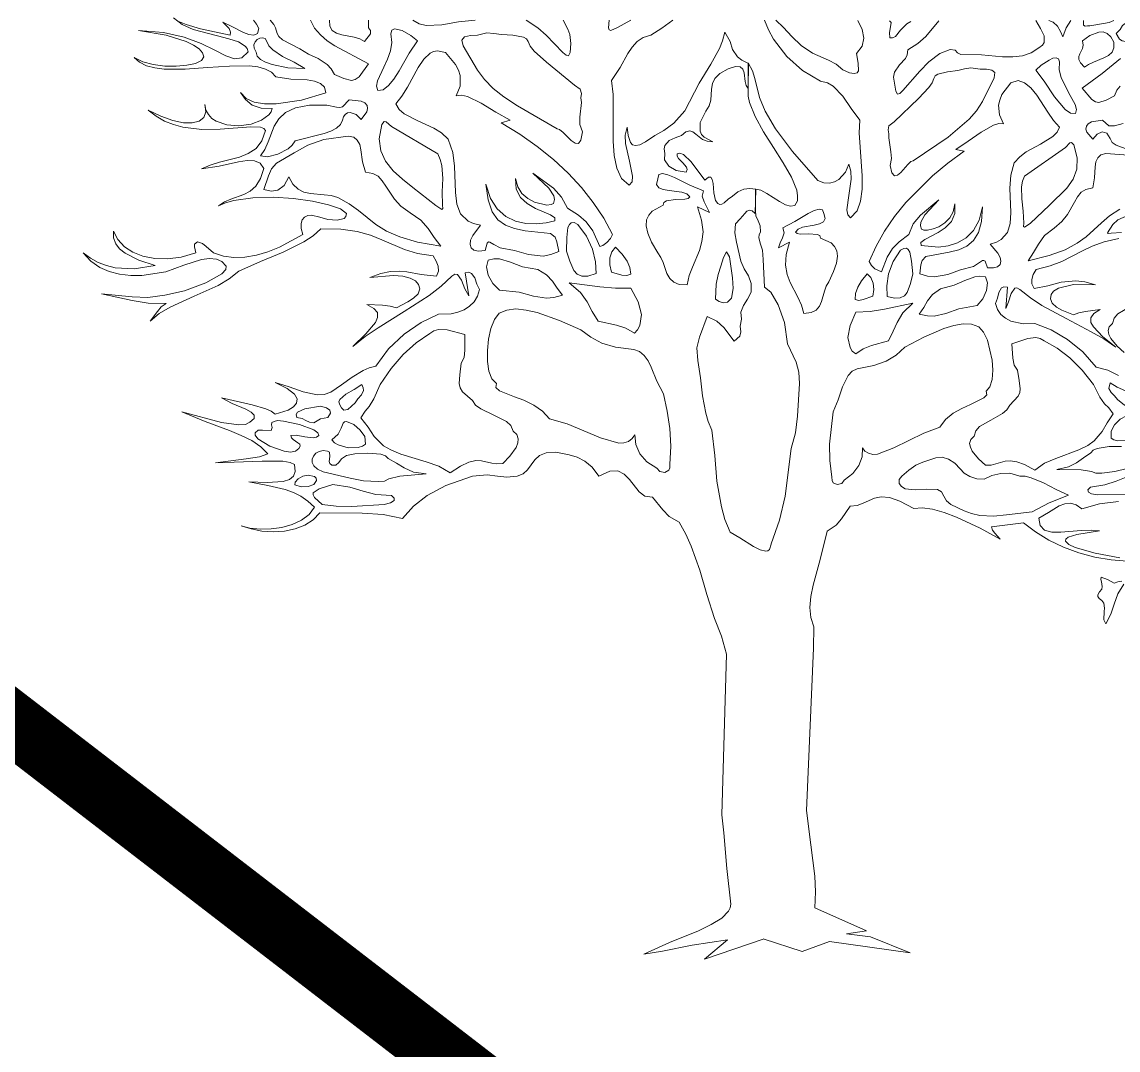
# Model space of a CAD drawing. Header units: inches. Extents: x -885 to 26362, y -28010 to 990.
# Drawn here: x 4305.398 to 4307.488, y -2384.695 to -2382.736 of the extents above; entities that cross this region are included whole.
import ezdxf

# ---------------------------------------------------------------- set-up
doc = ezdxf.new("R2010")
doc.units = ezdxf.units.IN
doc.header["$MEASUREMENT"] = 0
doc.layers.add('Text', color=7, linetype='Continuous')
doc.layers.add('TREE', color=3, linetype='Continuous', lineweight=15)

# ---------------------------------------------------------------- blocks, each defined once
blk = doc.blocks.new('tree2')
at = {"layer": 'TREE'}
for points in [[(5207.2682, 5946.3505), (5207.1817, 5946.3209), (5207.2156, 5946.3493), (5207.1632, 5946.3416), (5207.1192, 5946.3327), (5207.0918, 5946.3284), (5207.1299, 5946.3453), (5207.1727, 5946.3629), (5207.1915, 5946.3721), (5207.2069, 5946.3816), (5207.2168, 5946.3915), (5207.2196, 5946.3967), (5207.2202, 5946.402), (5207.2143, 5946.4546), (5207.2103, 5946.5076), (5207.2069, 5946.5341), (5207.2141, 5946.7717), (5207.2067, 5946.7982), (5207.1962, 5946.8244), (5207.1848, 5946.8601), (5207.1744, 5946.8958), (5207.1617, 5946.9315), (5207.1537, 5946.9491), (5207.1442, 5946.9666), (5207.1294, 5946.9753), (5207.1198, 5946.9848), (5207.1044, 5947.0039), (5207.0934, 5947.0054), (5207.0847, 5947.0116), (5207.0706, 5947.0298), (5207.0629, 5947.0378), (5207.0533, 5947.0427), (5207.0413, 5947.0424), (5207.0253, 5947.035), (5207.0152, 5947.0479), (5207.0044, 5947.0572), (5206.993, 5947.0627), (5206.9813, 5947.0661), (5206.9616, 5947.0701), (5206.9474, 5947.0692), (5206.9372, 5947.0652), (5206.9305, 5947.059), (5206.9197, 5947.0442), (5206.9132, 5947.0384), (5206.9043, 5947.035), (5206.8889, 5947.0331), (5206.8753, 5947.035), (5206.8599, 5947.0368), (5206.8384, 5947.035), (5206.7987, 5947.0208), (5206.7713, 5947.0064), (5206.7512, 5946.9903), (5206.7349, 5946.9722), (5206.706, 5946.9783), (5206.6752, 5946.9799), (5206.6127, 5946.9805), (5206.6028, 5946.97), (5206.5905, 5946.9623), (5206.576, 5946.9568), (5206.56, 5946.9534), (5206.5434, 5946.9525), (5206.5268, 5946.9537), (5206.5107, 5946.9568), (5206.4963, 5946.9614), (5206.5092, 5946.958), (5206.5243, 5946.9565), (5206.5403, 5946.9568), (5206.5563, 5946.9589), (5206.5717, 5946.9632), (5206.5856, 5946.9697), (5206.5967, 5946.978), (5206.6044, 5946.9888), (5206.5948, 5946.998), (5206.5846, 5947.0051), (5206.5733, 5947.0107), (5206.5612, 5947.015), (5206.5354, 5947.0211), (5206.5074, 5947.0264), (5206.5345, 5947.0254), (5206.5582, 5947.027), (5206.5674, 5947.0298), (5206.5736, 5947.0347), (5206.576, 5947.0418), (5206.5748, 5947.0519), (5206.5686, 5947.055), (5206.5579, 5947.0569), (5206.5274, 5947.0572), (5206.4584, 5947.0547), (5206.5034, 5947.0602), (5206.5234, 5947.0633), (5206.5357, 5947.0676), (5206.5252, 5947.0781), (5206.5117, 5947.0873), (5206.4963, 5947.095), (5206.479, 5947.1024), (5206.4427, 5947.1157), (5206.4082, 5947.1301), (5206.467, 5947.1141), (5206.4929, 5947.1108), (5206.5027, 5947.1114), (5206.5092, 5947.1144), (5206.5154, 5947.12), (5206.5154, 5947.1249), (5206.5107, 5947.1295), (5206.5031, 5947.1338), (5206.483, 5947.1421), (5206.467, 5947.1508), (5206.5123, 5947.1403), (5206.5326, 5947.1345), (5206.5406, 5947.1308), (5206.5465, 5947.1264), (5206.5656, 5947.1326), (5206.5733, 5947.1372), (5206.5779, 5947.1425), (5206.5791, 5947.1489), (5206.5748, 5947.156), (5206.5643, 5947.1643), (5206.5465, 5947.1733), (5206.5671, 5947.1671), (5206.5877, 5947.1594), (5206.6084, 5947.1551), (5206.6188, 5947.1557), (5206.629, 5947.1588), (5206.6447, 5947.1696), (5206.6604, 5947.1813), (5206.6767, 5947.1911), (5206.6857, 5947.1948), (5206.6955, 5947.1973), (5206.7143, 5947.2231), (5206.7374, 5947.2447), (5206.7626, 5947.2619), (5206.7882, 5947.2743), (5206.8067, 5947.2749), (5206.8165, 5947.277), (5206.8258, 5947.2807), (5206.8341, 5947.286), (5206.8408, 5947.2927), (5206.8458, 5947.3011), (5206.8486, 5947.3106), (5206.8445, 5947.3186), (5206.8418, 5947.3278), (5206.8368, 5947.3346), (5206.8329, 5947.3362), (5206.8276, 5947.3355), (5206.8329, 5947.3014), (5206.827, 5947.3118), (5206.8218, 5947.3245), (5206.8159, 5947.3328), (5206.8122, 5947.3334), (5206.8079, 5947.3303), (5206.7919, 5947.3155), (5206.7743, 5947.302), (5206.7371, 5947.278), (5206.6986, 5947.2542), (5206.6795, 5947.2413), (5206.6613, 5947.2265), (5206.6804, 5947.2453), (5206.6949, 5947.2619), (5206.698, 5947.2696), (5206.6977, 5947.2767), (5206.6924, 5947.2829), (5206.682, 5947.2887), (5206.7054, 5947.2875), (5206.7165, 5947.2863), (5206.7257, 5947.2835), (5206.7429, 5947.2927), (5206.7512, 5947.2977), (5206.758, 5947.3044), (5206.7602, 5947.3118), (5206.7586, 5947.3183), (5206.754, 5947.3235), (5206.7463, 5947.3275), (5206.7352, 5947.3303), (5206.7217, 5947.3315), (5206.6863, 5947.3285), (5206.7029, 5947.3346), (5206.7171, 5947.3374), (5206.7297, 5947.338), (5206.7411, 5947.3368), (5206.7623, 5947.3328), (5206.7851, 5947.3303), (5206.7882, 5947.3377), (5206.7876, 5947.3451), (5206.7845, 5947.3528), (5206.7799, 5947.3605), (5206.7568, 5947.3642), (5206.7377, 5947.37), (5206.7044, 5947.3842), (5206.6872, 5947.3913), (5206.6675, 5947.3965), (5206.6435, 5947.3999), (5206.6142, 5947.4002), (5206.6025, 5947.39), (5206.589, 5947.3811), (5206.5582, 5947.3657), (5206.5246, 5947.3522), (5206.4926, 5947.3377), (5206.4784, 5947.3263), (5206.4621, 5947.3168), (5206.4267, 5947.3007), (5206.391, 5947.2847), (5206.3749, 5947.2752), (5206.3614, 5947.2638), (5206.3722, 5947.2783), (5206.378, 5947.285), (5206.3854, 5947.29), (5206.3586, 5947.2906), (5206.3349, 5947.2946), (5206.2897, 5947.3044), (5206.3349, 5947.2998), (5206.358, 5947.2989), (5206.3833, 5947.3023), (5206.4125, 5947.3087), (5206.4439, 5947.3205), (5206.4676, 5947.334), (5206.4735, 5947.3402), (5206.4738, 5947.3451), (5206.4676, 5947.3522), (5206.4596, 5947.3555), (5206.4492, 5947.3565), (5206.4375, 5947.3549), (5206.4113, 5947.3469), (5206.3845, 5947.3368), (5206.3494, 5947.3315), (5206.3328, 5947.3315), (5206.3164, 5947.3334), (5206.301, 5947.3374), (5206.2869, 5947.3435), (5206.2739, 5947.3528), (5206.2626, 5947.3648), (5206.2733, 5947.3571), (5206.2847, 5947.3506), (5206.2967, 5947.346), (5206.3097, 5947.3429), (5206.3377, 5947.3414), (5206.3688, 5947.346), (5206.3448, 5947.354), (5206.3244, 5947.3645), (5206.3164, 5947.371), (5206.3106, 5947.3783), (5206.3075, 5947.387), (5206.3075, 5947.3968), (5206.3137, 5947.3845), (5206.3235, 5947.374), (5206.3358, 5947.3657), (5206.3509, 5947.3599), (5206.3682, 5947.3565), (5206.3873, 5947.3562), (5206.4076, 5947.3586), (5206.4291, 5947.3648), (5206.427, 5947.3737), (5206.427, 5947.3777), (5206.4313, 5947.3814), (5206.4387, 5947.3786), (5206.4445, 5947.3743), (5206.455, 5947.3648), (5206.4698, 5947.3602), (5206.4855, 5947.358), (5206.5018, 5947.3586), (5206.5188, 5947.3614), (5206.5357, 5947.3666), (5206.5529, 5947.3734), (5206.5874, 5947.3919), (5206.585, 5947.4011), (5206.585, 5947.4082), (5206.5865, 5947.4138), (5206.5899, 5947.4178), (5206.5945, 5947.4199), (5206.6, 5947.4205), (5206.6124, 5947.4178), (5206.6244, 5947.4141), (5206.6379, 5947.4131), (5206.6484, 5947.4156), (5206.6512, 5947.4187), (5206.6518, 5947.423), (5206.6429, 5947.4298), (5206.6253, 5947.4359), (5206.6016, 5947.4415), (5206.5733, 5947.4455), (5206.5434, 5947.4473), (5206.5132, 5947.4464), (5206.4855, 5947.4424), (5206.4732, 5947.439), (5206.4624, 5947.4344), (5206.4713, 5947.4402), (5206.4809, 5947.4442), (5206.5003, 5947.4513), (5206.5095, 5947.4563), (5206.5178, 5947.4636), (5206.5246, 5947.4747), (5206.5295, 5947.4898), (5206.5243, 5947.4975), (5206.516, 5947.5009), (5206.5049, 5947.5015), (5206.492, 5947.4997), (5206.4636, 5947.4929), (5206.4375, 5947.4889), (5206.4501, 5947.4947), (5206.4642, 5947.4991), (5206.4935, 5947.5064), (5206.5067, 5947.5117), (5206.5181, 5947.5194), (5206.5268, 5947.5305), (5206.532, 5947.5459), (5206.5295, 5947.5489), (5206.5249, 5947.5505), (5206.5104, 5947.5511), (5206.4652, 5947.5477), (5206.4378, 5947.5474), (5206.4097, 5947.5508), (5206.3962, 5947.5545), (5206.3826, 5947.5597), (5206.3703, 5947.5668), (5206.3586, 5947.576), (5206.3774, 5947.5668), (5206.395, 5947.5606), (5206.4107, 5947.5573), (5206.4239, 5947.5569), (5206.4341, 5947.5594), (5206.4408, 5947.5649), (5206.4439, 5947.5733), (5206.4424, 5947.5843), (5206.4439, 5947.576), (5206.4476, 5947.5693), (5206.4529, 5947.5637), (5206.4593, 5947.5594), (5206.475, 5947.5542), (5206.4929, 5947.5529), (5206.5107, 5947.5554), (5206.5261, 5947.5609), (5206.5372, 5947.569), (5206.5403, 5947.5736), (5206.5418, 5947.5785), (5206.5255, 5947.5788), (5206.5123, 5947.5834), (5206.5024, 5947.5917), (5206.4953, 5947.6022), (5206.5034, 5947.5933), (5206.5154, 5947.5877), (5206.5305, 5947.585), (5206.5477, 5947.585), (5206.5853, 5947.5905), (5206.6216, 5947.6013), (5206.6195, 5947.6099), (5206.6133, 5947.6154), (5206.6047, 5947.6188), (5206.5939, 5947.6207), (5206.5696, 5947.6219), (5206.5474, 5947.625), (5206.5409, 5947.6318), (5206.532, 5947.6367), (5206.5209, 5947.6398), (5206.5083, 5947.6413), (5206.4787, 5947.641), (5206.4461, 5947.6389), (5206.4131, 5947.6364), (5206.3823, 5947.6367), (5206.3685, 5947.6382), (5206.3562, 5947.6416), (5206.346, 5947.6466), (5206.338, 5947.6536), (5206.3506, 5947.6472), (5206.366, 5947.6432), (5206.383, 5947.641), (5206.4002, 5947.6407), (5206.4159, 5947.6422), (5206.4288, 5947.645), (5206.4375, 5947.6493), (5206.4408, 5947.6546), (5206.4387, 5947.6607), (5206.4338, 5947.6666), (5206.4258, 5947.6721), (5206.415, 5947.6773), (5206.3851, 5947.6866), (5206.3445, 5947.6934), (5206.3814, 5947.6909), (5206.4119, 5947.6838), (5206.4368, 5947.6743), (5206.4572, 5947.6644), (5206.4735, 5947.6564), (5206.4864, 5947.6518), (5206.4972, 5947.6533), (5206.5064, 5947.6623), (5206.5052, 5947.6669), (5206.5021, 5947.6706), (5206.4923, 5947.6767), (5206.4781, 5947.6813), (5206.4612, 5947.6857), (5206.4251, 5947.6952), (5206.4088, 5947.7026), (5206.3959, 5947.7125)], [(5206.4048, 5947.7066), (5206.4147, 5947.7023), (5206.4359, 5947.6961), (5206.4797, 5947.6869), (5206.4806, 5947.6912), (5206.4784, 5947.6964), (5206.4689, 5947.706), (5206.4815, 5947.7001), (5206.4994, 5947.6906), (5206.5077, 5947.6875), (5206.5151, 5947.6866), (5206.5203, 5947.689), (5206.5225, 5947.6964), (5206.5188, 5947.7029), (5206.5144, 5947.7088)], [(5206.5391, 5947.7088), (5206.5443, 5947.7026), (5206.5468, 5947.6977), (5206.5492, 5947.689), (5206.5517, 5947.6847), (5206.5572, 5947.6798), (5206.5828, 5947.6663), (5206.5957, 5947.6586), (5206.6099, 5947.6524), (5206.6235, 5947.6435), (5206.6293, 5947.637), (5206.6342, 5947.6284), (5206.6481, 5947.6228), (5206.6592, 5947.6198), (5206.6647, 5947.621), (5206.6706, 5947.6253), (5206.6844, 5947.6444), (5206.6345, 5947.6712), (5206.6235, 5947.6786), (5206.6133, 5947.6872), (5206.6047, 5947.6971), (5206.5985, 5947.7088)], [(5206.6268, 5947.7088), (5206.6271, 5947.6998), (5206.6305, 5947.6937), (5206.637, 5947.6897), (5206.645, 5947.6872), (5206.6632, 5947.6838), (5206.6715, 5947.6813), (5206.6786, 5947.6773), (5206.6875, 5947.6887), (5206.6875, 5947.6934), (5206.6847, 5947.6977), (5206.6847, 5947.7088)], [(5206.7503, 5947.7088), (5206.7596, 5947.7035), (5206.77, 5947.7011), (5206.7931, 5947.702), (5206.8174, 5947.7063), (5206.8424, 5947.7091)], [(5206.9178, 5947.7088), (5206.9351, 5947.6977), (5206.9474, 5947.6866), (5206.972, 5947.6613), (5206.9767, 5947.6573), (5206.9803, 5947.6564), (5206.9828, 5947.6613), (5206.984, 5947.6746), (5206.9825, 5947.6878), (5206.9794, 5947.6958), (5206.9723, 5947.7091)], [(5207.0404, 5947.7091), (5207.0395, 5947.6974), (5207.0407, 5947.6946), (5207.0429, 5947.6937), (5207.053, 5947.698), (5207.0724, 5947.7091)], [(5207.1346, 5947.7091), (5207.1186, 5947.6971), (5207.102, 5947.6866), (5207.0909, 5947.6832), (5207.082, 5947.6773), (5207.0746, 5947.669), (5207.0681, 5947.6595), (5207.0567, 5947.6389), (5207.0441, 5947.6195), (5207.0462, 5947.5988), (5207.0466, 5947.5763), (5207.0466, 5947.5302), (5207.0481, 5947.5089), (5207.0518, 5947.4901), (5207.0589, 5947.475), (5207.07, 5947.4649), (5207.0743, 5947.4698), (5207.0749, 5947.4781), (5207.0703, 5947.5006), (5207.0644, 5947.5268), (5207.0641, 5947.5391), (5207.0669, 5947.5505), (5207.0684, 5947.5385), (5207.0718, 5947.528), (5207.0749, 5947.5246), (5207.0792, 5947.5234), (5207.0857, 5947.5246), (5207.0943, 5947.5292), (5207.1081, 5947.5385), (5207.1214, 5947.5459), (5207.1359, 5947.5566), (5207.1525, 5947.5751), (5207.1734, 5947.6158), (5207.1907, 5947.6441), (5207.2036, 5947.6672), (5207.2082, 5947.6786), (5207.2116, 5947.6912), (5207.2193, 5947.6773), (5207.223, 5947.6653), (5207.2301, 5947.6549), (5207.2365, 5947.6499), (5207.2464, 5947.6447), (5207.2461, 5947.6081), (5207.243, 5947.6124), (5207.2418, 5947.6182), (5207.2402, 5947.6312), (5207.2384, 5947.6364), (5207.2344, 5947.6398), (5207.2273, 5947.6404), (5207.2165, 5947.637), (5207.2042, 5947.6299), (5207.1968, 5947.6228), (5207.1931, 5947.6151), (5207.1916, 5947.6071), (5207.1907, 5947.5908), (5207.1882, 5947.5825), (5207.1833, 5947.5742), (5207.1753, 5947.5576), (5207.175, 5947.5449), (5207.1771, 5947.54), (5207.1811, 5947.5357), (5207.1937, 5947.5292), (5207.1854, 5947.5299), (5207.1787, 5947.5323), (5207.1688, 5947.5403), (5207.1642, 5947.5437), (5207.1596, 5947.5452), (5207.154, 5947.5437), (5207.1476, 5947.5385), (5207.138, 5947.5351), (5207.1291, 5947.5308), (5207.1229, 5947.5237), (5207.122, 5947.5188), (5207.1226, 5947.512), (5207.1223, 5947.5024), (5207.1285, 5947.4932), (5207.1396, 5947.4867), (5207.1543, 5947.4843), (5207.1556, 5947.4883), (5207.155, 5947.4917), (5207.1494, 5947.4981), (5207.1429, 5947.5046), (5207.1411, 5947.5077), (5207.1411, 5947.5111), (5207.1451, 5947.5123), (5207.1503, 5947.5104), (5207.1617, 5947.4997), (5207.1821, 5947.4726), (5207.1873, 5947.4769), (5207.1907, 5947.4766), (5207.1928, 5947.4735), (5207.1941, 5947.4676), (5207.1953, 5947.4538), (5207.1978, 5947.4421), (5207.2011, 5947.4378), (5207.2042, 5947.4362), (5207.2073, 5947.4369), (5207.2104, 5947.4387), (5207.2165, 5947.4445), (5207.223, 5947.4485), (5207.2307, 5947.455), (5207.2396, 5947.459), (5207.2486, 5947.4603), (5207.2572, 5947.459), (5207.2566, 5947.423), (5207.252, 5947.427), (5207.248, 5947.4279), (5207.2443, 5947.4264), (5207.2409, 5947.4233), (5207.2344, 5947.415), (5207.2273, 5947.4079), (5207.2264, 5947.3944), (5207.2289, 5947.3805), (5207.2353, 5947.3525), (5207.2402, 5947.3414), (5207.2464, 5947.3309), (5207.2507, 5947.3198), (5207.2504, 5947.3066), (5207.2452, 5947.2967), (5207.2393, 5947.2872), (5207.2353, 5947.2773), (5207.2362, 5947.2669), (5207.2344, 5947.2564), (5207.235, 5947.2484), (5207.2338, 5947.2416), (5207.2255, 5947.2345), (5207.2101, 5947.2546), (5207.1999, 5947.2638), (5207.1854, 5947.2706), (5207.174, 5947.2401), (5207.1703, 5947.2244), (5207.1716, 5947.2059), (5207.1756, 5947.18), (5207.1784, 5947.1535), (5207.1833, 5947.128), (5207.187, 5947.1154), (5207.1922, 5947.103), (5207.1968, 5947.0652), (5207.1999, 5947.0273), (5207.2064, 5946.9894), (5207.2116, 5946.9706), (5207.2196, 5946.9522), (5207.2338, 5946.9435), (5207.2541, 5946.9306), (5207.2636, 5946.9257), (5207.272, 5946.9238), (5207.2754, 5946.9244), (5207.2778, 5946.9263), (5207.2803, 5946.9343), (5207.2803, 5946.9343)], [(5207.2682, 5946.3508), (5207.3257, 5946.3323), (5207.3665, 5946.347), (5207.4855, 5946.33), (5207.4268, 5946.3539), (5207.3914, 5946.3583), (5207.4209, 5946.3628), (5207.3446, 5946.3967), (5207.3458, 5946.4204), (5207.3449, 5946.4435), (5207.3387, 5946.4897), (5207.3326, 5946.5405), (5207.3428, 5946.7806), (5207.3434, 5946.812), (5207.3388, 5946.8259), (5207.3372, 5946.8407), (5207.3388, 5946.857), (5207.3422, 5946.8739), (5207.3526, 5946.9118), (5207.3631, 5946.9534), (5207.376, 5946.9623), (5207.3841, 5946.9716), (5207.397, 5946.9903), (5207.4075, 5946.9913), (5207.4164, 5946.9947), (5207.433, 5947.0023), (5207.4429, 5947.0042), (5207.4549, 5947.0033), (5207.4706, 5946.9977), (5207.4909, 5946.987), (5207.5035, 5946.9882), (5207.5189, 5946.986), (5207.5362, 5946.9811), (5207.554, 5946.9743), (5207.5894, 5946.9577), (5207.6187, 5946.9417), (5207.611, 5946.9503), (5207.6076, 5946.9549), (5207.6061, 5946.9599), (5207.6535, 5946.966), (5207.6711, 5946.9525), (5207.6908, 5946.9401), (5207.7123, 5946.9297), (5207.7354, 5946.9214), (5207.7588, 5946.9149), (5207.7828, 5946.9109), (5207.8069, 5946.9093)], [(5207.7958, 5946.914), (5207.7594, 5946.9208), (5207.7299, 5946.9294), (5207.7203, 5946.934), (5207.7154, 5946.9386), (5207.716, 5946.9417), (5207.7194, 5946.9445), (5207.732, 5946.9488), (5207.7659, 5946.954), (5207.7533, 5946.9552), (5207.7388, 5946.9543), (5207.7086, 5946.9518), (5207.6954, 5946.9522), (5207.6846, 5946.9549), (5207.6778, 5946.9617), (5207.676, 5946.9728), (5207.6901, 5946.9811), (5207.7062, 5946.9907), (5207.7145, 5946.994), (5207.7228, 5946.9947), (5207.7314, 5946.9925), (5207.7397, 5946.9863), (5207.7659, 5946.9937), (5207.7939, 5946.9974)], [(5207.7939, 5947.1834), (5207.7782, 5947.1917), (5207.7607, 5947.196), (5207.741, 5947.2188), (5207.7185, 5947.237), (5207.6942, 5947.2509), (5207.6701, 5947.2607), (5207.6529, 5947.2598), (5207.6347, 5947.2641), (5207.6267, 5947.2684), (5207.6199, 5947.274), (5207.6147, 5947.2813), (5207.6119, 5947.29), (5207.6147, 5947.2977), (5207.6169, 5947.3063), (5207.6209, 5947.3131), (5207.6243, 5947.3146), (5207.6295, 5947.3143), (5207.627, 5947.2826), (5207.6313, 5947.2924), (5207.6353, 5947.3047), (5207.6403, 5947.3127), (5207.6436, 5947.3134), (5207.648, 5947.3109), (5207.6637, 5947.2983), (5207.6806, 5947.2872), (5207.7163, 5947.2678), (5207.7536, 5947.2484), (5207.7721, 5947.2376), (5207.7899, 5947.2253), (5207.7708, 5947.241), (5207.7567, 5947.2555), (5207.753, 5947.2622), (5207.753, 5947.2687), (5207.7573, 5947.2752), (5207.7665, 5947.281), (5207.745, 5947.2783), (5207.7351, 5947.2764), (5207.7271, 5947.2733), (5207.7102, 5947.2804), (5207.7021, 5947.2847), (5207.6957, 5947.2906), (5207.6932, 5947.2971), (5207.6942, 5947.3032), (5207.6978, 5947.3084), (5207.7049, 5947.3127), (5207.7271, 5947.318), (5207.76, 5947.3177), (5207.7443, 5947.322), (5207.7308, 5947.3235), (5207.7089, 5947.3214), (5207.6895, 5947.3161), (5207.6689, 5947.3124), (5207.6655, 5947.3189), (5207.6655, 5947.3257), (5207.6677, 5947.3331), (5207.672, 5947.3405), (5207.6926, 5947.3457), (5207.7099, 5947.3522), (5207.7394, 5947.3676), (5207.7548, 5947.375), (5207.7727, 5947.3814), (5207.7942, 5947.386)], [(5207.7985, 5947.395), (5207.7828, 5947.394), (5207.7788, 5947.3934), (5207.7776, 5947.3947), (5207.7853, 5947.4067), (5207.793, 5947.4135), (5207.8087, 5947.4205)], [(5207.7964, 5947.6114), (5207.7915, 5947.6053), (5207.7878, 5947.597), (5207.7754, 5947.5908), (5207.765, 5947.5874), (5207.76, 5947.5883), (5207.7542, 5947.5917), (5207.7403, 5947.6084), (5207.7699, 5947.6299), (5207.797, 5947.6524)], [(5207.7871, 5947.7084), (5207.7801, 5947.7054), (5207.7717, 5947.7041), (5207.7514, 5947.7004), (5207.748, 5947.7007), (5207.7446, 5947.6998), (5207.7422, 5947.7014), (5207.7422, 5947.7084)], [(5207.7234, 5947.7084), (5207.7166, 5947.6977), (5207.7114, 5947.6844), (5207.708, 5947.6921), (5207.7034, 5947.6998), (5207.6972, 5947.706), (5207.6908, 5947.7084)], [(5207.6717, 5947.7084), (5207.6787, 5947.6968), (5207.6837, 5947.6857), (5207.684, 5947.6761), (5207.6812, 5947.6718), (5207.676, 5947.6681), (5207.6649, 5947.6607), (5207.652, 5947.6564), (5207.6378, 5947.6549), (5207.6224, 5947.6549), (5207.591, 5947.6576), (5207.5605, 5947.6582), (5207.5556, 5947.6607), (5207.5522, 5947.6644), (5207.5451, 5947.6653), (5207.5297, 5947.6598), (5207.5134, 5947.6475), (5207.4998, 5947.6336), (5207.4746, 5947.6047), (5207.4703, 5947.6007), (5207.4669, 5947.5994), (5207.4644, 5947.6038), (5207.4626, 5947.6158), (5207.461, 5947.6247), (5207.4626, 5947.6321), (5207.47, 5947.6429), (5207.4786, 5947.6524), (5207.4814, 5947.6579), (5207.482, 5947.665), (5207.4971, 5947.6743), (5207.5088, 5947.6847), (5207.5279, 5947.7081)], [(5207.4866, 5947.7069), (5207.4807, 5947.7035), (5207.4715, 5947.694), (5207.4638, 5947.685), (5207.4598, 5947.6826), (5207.4555, 5947.6826), (5207.4552, 5947.6909), (5207.4567, 5947.6992), (5207.4577, 5947.7057), (5207.4552, 5947.7081)], [(5207.4084, 5947.7084), (5207.4145, 5947.6949), (5207.417, 5947.6823), (5207.4149, 5947.6703), (5207.4062, 5947.6595), (5207.409, 5947.6453), (5207.4093, 5947.6342), (5207.4071, 5947.6312), (5207.4028, 5947.6299), (5207.3961, 5947.6312), (5207.3859, 5947.6355), (5207.376, 5947.6441), (5207.3647, 5947.6499), (5207.3413, 5947.6601), (5207.3246, 5947.6715), (5207.3108, 5947.685), (5207.2985, 5947.6983), (5207.2871, 5947.7091)], [(5207.2701, 5947.7091), (5207.276, 5947.6946), (5207.2837, 5947.6807), (5207.3031, 5947.6552), (5207.3265, 5947.6345), (5207.3533, 5947.6188), (5207.3634, 5947.6164), (5207.372, 5947.6114), (5207.3859, 5947.5964), (5207.3982, 5947.5782), (5207.4112, 5947.5613), (5207.4105, 5947.5422), (5207.4115, 5947.5212), (5207.4145, 5947.4787), (5207.4145, 5947.459), (5207.4124, 5947.4415), (5207.4071, 5947.427), (5207.3976, 5947.4168), (5207.3933, 5947.4211), (5207.3921, 5947.4285), (5207.3948, 5947.4498), (5207.3985, 5947.4741), (5207.3979, 5947.4858), (5207.3948, 5947.496), (5207.3902, 5947.4843), (5207.3804, 5947.4735), (5207.3739, 5947.4698), (5207.3662, 5947.4679), (5207.3579, 5947.4686), (5207.3489, 5947.4719), (5207.3117, 5947.5148), (5207.2867, 5947.5483), (5207.2714, 5947.5745), (5207.2627, 5947.5945), (5207.256, 5947.6228), (5207.2526, 5947.6339), (5207.2461, 5947.6456), (5207.2461, 5947.6053), (5207.2461, 5947.5967), (5207.248, 5947.5874), (5207.2563, 5947.5665), (5207.2689, 5947.544), (5207.2834, 5947.5209), (5207.2978, 5947.4978), (5207.3101, 5947.4766), (5207.3179, 5947.4575), (5207.3191, 5947.4492), (5207.3188, 5947.4418), (5207.3151, 5947.435), (5207.3089, 5947.4338), (5207.3012, 5947.4359), (5207.2926, 5947.4409), (5207.2735, 5947.4529), (5207.2646, 5947.4575), (5207.2569, 5947.459), (5207.2569, 5947.4276), (5207.2575, 5947.4196), (5207.2609, 5947.4125), (5207.264, 5947.4051), (5207.2643, 5947.3959), (5207.2621, 5947.3916), (5207.2618, 5947.3876), (5207.264, 5947.3793), (5207.2673, 5947.3691), (5207.2683, 5947.3552), (5207.2704, 5947.3143), (5207.2797, 5947.3066), (5207.2904, 5947.2881), (5207.2997, 5947.2619), (5207.3043, 5947.2305), (5207.3169, 5947.2031), (5207.3212, 5947.1886), (5207.3219, 5947.1717), (5207.3188, 5947.1234), (5207.316, 5947.099), (5207.3095, 5947.0756), (5207.3006, 5947.0051), (5207.2926, 5946.9697), (5207.2803, 5946.9349), (5207.2803, 5946.9349)], [(5207.8102, 5947.7026), (5207.8124, 5947.6998), (5207.8127, 5947.6974), (5207.8102, 5947.6918), (5207.8059, 5947.6857), (5207.8041, 5947.6773), (5207.7995, 5947.6786), (5207.7955, 5947.681), (5207.7902, 5947.689), (5207.7961, 5947.6952), (5207.7998, 5947.7011), (5207.8035, 5947.7041), (5207.8102, 5947.7026)], [(5206.6983, 5947.605), (5206.706, 5947.6059), (5206.714, 5947.6121), (5206.722, 5947.6219), (5206.7297, 5947.6342), (5206.7445, 5947.6601), (5206.7568, 5947.6786), (5206.7472, 5947.686), (5206.7343, 5947.6934), (5206.7229, 5947.6961), (5206.7192, 5947.694), (5206.7177, 5947.6887), (5206.7189, 5947.6761), (5206.7171, 5947.6635), (5206.7128, 5947.6512), (5206.7072, 5947.6395), (5206.6977, 5947.6191), (5206.6961, 5947.6111), (5206.6983, 5947.605)], [(5206.8455, 5947.6866), (5206.8353, 5947.686), (5206.8267, 5947.6841), (5206.8224, 5947.6795), (5206.8245, 5947.6712), (5206.8455, 5947.6352), (5206.8563, 5947.621), (5206.8689, 5947.6081), (5206.8846, 5947.5954), (5206.9049, 5947.5822), (5206.9637, 5947.5483), (5206.9671, 5947.5474), (5206.9723, 5947.5428), (5206.9844, 5947.5311), (5206.9902, 5947.5271), (5206.9951, 5947.5268), (5206.9988, 5947.5317), (5207.001, 5947.5437), (5206.9973, 5947.5545), (5206.9973, 5947.5656), (5206.9997, 5947.5874), (5206.9988, 5947.5939), (5206.9997, 5947.6007), (5206.9976, 5947.6068), (5206.9893, 5947.6127), (5206.9477, 5947.6469), (5206.9295, 5947.6632), (5206.9237, 5947.6706), (5206.9206, 5947.6773), (5206.9181, 5947.6813), (5206.9138, 5947.6838), (5206.8981, 5947.6866), (5206.8812, 5947.6875), (5206.8701, 5947.6894), (5206.8596, 5947.69), (5206.8455, 5947.6866)], [(5207.7868, 5947.6764), (5207.7871, 5947.6681), (5207.7844, 5947.6616), (5207.7791, 5947.6567), (5207.7724, 5947.653), (5207.7567, 5947.6469), (5207.7493, 5947.6435), (5207.7434, 5947.6392), (5207.7376, 5947.6456), (5207.7351, 5947.6509), (5207.7351, 5947.6552), (5207.7366, 5947.6589), (5207.7407, 5947.6669), (5207.7416, 5947.6721), (5207.7407, 5947.6786), (5207.7514, 5947.6863), (5207.7647, 5947.6912), (5207.7711, 5947.6915), (5207.7773, 5947.6894), (5207.7825, 5947.6844), (5207.7868, 5947.6764)], [(5206.5905, 5947.6376), (5206.5745, 5947.6469), (5206.5575, 5947.6552), (5206.5428, 5947.665), (5206.5372, 5947.6712), (5206.5338, 5947.6786), (5206.5314, 5947.6817), (5206.5277, 5947.6829), (5206.5237, 5947.6823), (5206.52, 5947.6804), (5206.5169, 5947.677), (5206.5151, 5947.6724), (5206.5154, 5947.6675), (5206.5184, 5947.6616), (5206.52, 5947.6558), (5206.5246, 5947.6509), (5206.5323, 5947.6466), (5206.5418, 5947.6432), (5206.5653, 5947.6385), (5206.5905, 5947.6376)], [(5206.8569, 5947.3685), (5206.8599, 5947.3793), (5206.8618, 5947.3811), (5206.8639, 5947.3808), (5206.8701, 5947.3774), (5206.8793, 5947.3725), (5206.9003, 5947.3685), (5206.9212, 5947.3626), (5206.9428, 5947.3602), (5206.9542, 5947.3623), (5206.9659, 5947.367), (5206.9631, 5947.3811), (5206.9606, 5947.3879), (5206.9539, 5947.3937), (5206.9163, 5947.3977), (5206.9006, 5947.4008), (5206.887, 5947.4057), (5206.876, 5947.4138), (5206.8673, 5947.4258), (5206.8615, 5947.4433), (5206.8581, 5947.4667), (5206.8649, 5947.4455), (5206.875, 5947.4298), (5206.8877, 5947.4187), (5206.9021, 5947.4119), (5206.9172, 5947.4082), (5206.9326, 5947.4076), (5206.9471, 5947.4091), (5206.9603, 5947.4122), (5206.96, 5947.4168), (5206.9539, 5947.4211), (5206.9317, 5947.4307), (5206.9194, 5947.4378), (5206.9092, 5947.4467), (5206.9028, 5947.459), (5206.9021, 5947.4747), (5206.9052, 5947.4624), (5206.9114, 5947.4526), (5206.92, 5947.4452), (5206.9298, 5947.4399), (5206.9483, 5947.4356), (5206.9548, 5947.4362), (5206.9582, 5947.4381), (5206.9594, 5947.4436), (5206.9585, 5947.4492), (5206.9511, 5947.4606), (5206.9274, 5947.4827), (5206.9579, 5947.4606), (5206.9702, 5947.4473), (5206.9788, 5947.431), (5206.9951, 5947.4205), (5207.0065, 5947.411), (5207.0161, 5947.3974), (5207.0268, 5947.3743), (5207.0312, 5947.3759), (5207.037, 5947.3802), (5207.0422, 5947.386), (5207.0456, 5947.3922), (5207.0324, 5947.4162), (5207.017, 5947.4393), (5206.9994, 5947.4615), (5206.9797, 5947.4827), (5206.9579, 5947.5031), (5206.9342, 5947.5221), (5206.9083, 5947.5403), (5206.8809, 5947.5573), (5206.8941, 5947.5613), (5206.8729, 5947.5727), (5206.851, 5947.5862), (5206.8307, 5947.5961), (5206.8218, 5947.5979), (5206.8144, 5947.597), (5206.8199, 5947.6114), (5206.8202, 5947.6272), (5206.8178, 5947.6352), (5206.8134, 5947.6435), (5206.7984, 5947.661), (5206.7864, 5947.6638), (5206.7808, 5947.6626), (5206.7756, 5947.6601), (5206.7663, 5947.6512), (5206.758, 5947.6389), (5206.742, 5947.6099), (5206.7337, 5947.5964), (5206.7251, 5947.585), (5206.7297, 5947.577), (5206.7371, 5947.5705), (5206.7577, 5947.56), (5206.7811, 5947.5492), (5206.7925, 5947.5422), (5206.8024, 5947.5332), (5206.8091, 5947.5135), (5206.8119, 5947.4932), (5206.8131, 5947.4541), (5206.8153, 5947.4369), (5206.8208, 5947.4224), (5206.8319, 5947.4119), (5206.8399, 5947.4082), (5206.8501, 5947.4057), (5206.8387, 5947.3907), (5206.8356, 5947.3839), (5206.835, 5947.3774), (5206.8365, 5947.3725), (5206.8405, 5947.3691), (5206.8473, 5947.3676), (5206.8569, 5947.3685)], [(5207.5891, 5947.6364), (5207.5987, 5947.6367), (5207.6067, 5947.6352), (5207.611, 5947.6315), (5207.6098, 5947.6235), (5207.5928, 5947.5887), (5207.5839, 5947.5751), (5207.5731, 5947.5625), (5207.5417, 5947.536), (5207.49, 5947.5012), (5207.4866, 5947.5), (5207.4823, 5947.4954), (5207.4721, 5947.4837), (5207.4669, 5947.4797), (5207.4623, 5947.479), (5207.4586, 5947.4834), (5207.4561, 5947.4941), (5207.4583, 5947.5046), (5207.4573, 5947.5144), (5207.454, 5947.5348), (5207.454, 5947.5409), (5207.453, 5947.5468), (5207.4543, 5947.5526), (5207.462, 5947.5585), (5207.498, 5947.593), (5207.5134, 5947.6093), (5207.5183, 5947.6164), (5207.5208, 5947.6228), (5207.5226, 5947.6265), (5207.5266, 5947.629), (5207.5408, 5947.6327), (5207.5562, 5947.6345), (5207.5663, 5947.637), (5207.5756, 5947.6382), (5207.5891, 5947.6364)], [(5207.7302, 5947.5711), (5207.7228, 5947.5714), (5207.7151, 5947.5767), (5207.6991, 5947.5957), (5207.684, 5947.6188), (5207.6717, 5947.6348), (5207.6797, 5947.6422), (5207.6911, 5947.6499), (5207.6966, 5947.6527), (5207.7015, 5947.6533), (5207.7049, 5947.6518), (5207.7068, 5947.6472), (5207.7062, 5947.6355), (5207.7089, 5947.6241), (5207.7197, 5947.6022), (5207.7296, 5947.5843), (5207.7317, 5947.577), (5207.7302, 5947.5711)], [(5207.6002, 5947.3426), (5207.5965, 5947.3525), (5207.5947, 5947.3537), (5207.5925, 5947.3534), (5207.5793, 5947.3448), (5207.5602, 5947.3399), (5207.5414, 5947.3331), (5207.5217, 5947.3294), (5207.5112, 5947.3303), (5207.5001, 5947.334), (5207.5014, 5947.3472), (5207.5032, 5947.3537), (5207.5091, 5947.3596), (5207.5436, 5947.3657), (5207.5577, 5947.3694), (5207.5697, 5947.375), (5207.5793, 5947.3833), (5207.5867, 5947.395), (5207.591, 5947.4113), (5207.5925, 5947.4332), (5207.5876, 5947.4131), (5207.5793, 5947.398), (5207.5685, 5947.387), (5207.5556, 5947.3796), (5207.5417, 5947.3753), (5207.5276, 5947.3734), (5207.502, 5947.3759), (5207.5017, 5947.3802), (5207.5072, 5947.3845), (5207.5269, 5947.395), (5207.5377, 5947.402), (5207.5466, 5947.4113), (5207.5519, 5947.423), (5207.5516, 5947.4375), (5207.5494, 5947.4258), (5207.5442, 5947.4165), (5207.5368, 5947.4091), (5207.5282, 5947.4036), (5207.5195, 5947.4002), (5207.5115, 5947.3984), (5207.5057, 5947.3984), (5207.5026, 5947.3999), (5207.5008, 5947.4051), (5207.5014, 5947.4104), (5207.5072, 5947.4211), (5207.5279, 5947.4433), (5207.5008, 5947.4208), (5207.4903, 5947.4076), (5207.4838, 5947.3919), (5207.4693, 5947.3811), (5207.4595, 5947.3716), (5207.4515, 5947.3586), (5207.4435, 5947.3368), (5207.4336, 5947.3414), (5207.4284, 5947.3463), (5207.425, 5947.3519), (5207.4352, 5947.375), (5207.4478, 5947.3971), (5207.4626, 5947.4187), (5207.4792, 5947.4396), (5207.5189, 5947.479), (5207.5414, 5947.4975), (5207.5657, 5947.5151), (5207.5531, 5947.5178), (5207.5716, 5947.5299), (5207.5907, 5947.5434), (5207.6088, 5947.5539), (5207.6169, 5947.556), (5207.6239, 5947.5557), (5207.6178, 5947.569), (5207.6165, 5947.5831), (5207.6181, 5947.5908), (5207.6215, 5947.5988), (5207.6344, 5947.6161), (5207.6452, 5947.6195), (5207.655, 5947.6164), (5207.6643, 5947.609), (5207.6729, 5947.5982), (5207.6895, 5947.5727), (5207.6978, 5947.5606), (5207.7068, 5947.5508), (5207.7031, 5947.5434), (5207.6966, 5947.5369), (5207.6784, 5947.5258), (5207.6575, 5947.5141), (5207.6477, 5947.5071), (5207.6393, 5947.4981), (5207.6344, 5947.4797), (5207.6332, 5947.4606), (5207.6347, 5947.4245), (5207.6338, 5947.4085), (5207.6298, 5947.395), (5207.6202, 5947.3845), (5207.6132, 5947.3805), (5207.6042, 5947.3777), (5207.6156, 5947.3645), (5207.6187, 5947.3583), (5207.6196, 5947.3525), (5207.6187, 5947.3479), (5207.615, 5947.3445), (5207.6088, 5947.3426), (5207.6002, 5947.3426)], [(5206.5246, 5947.5083), (5206.5351, 5947.5071), (5206.5505, 5947.5108), (5206.5659, 5947.5188), (5206.5717, 5947.5243), (5206.576, 5947.5305), (5206.6191, 5947.5412), (5206.629, 5947.5449), (5206.6373, 5947.5492), (5206.6432, 5947.5545), (5206.6459, 5947.5609), (5206.6475, 5947.5662), (5206.6502, 5947.5696), (5206.6536, 5947.5717), (5206.6576, 5947.5723), (5206.666, 5947.5696), (5206.6736, 5947.5622), (5206.682, 5947.5733), (5206.6832, 5947.5785), (5206.6823, 5947.5828), (5206.6789, 5947.5865), (5206.6736, 5947.5893), (5206.6561, 5947.5911), (5206.6462, 5947.581), (5206.6422, 5947.5797), (5206.6373, 5947.5804), (5206.6228, 5947.5834), (5206.5973, 5947.5834), (5206.5766, 5947.5794), (5206.5619, 5947.5723), (5206.5517, 5947.5631), (5206.5449, 5947.5523), (5206.536, 5947.5289), (5206.5311, 5947.5178), (5206.5246, 5947.5083)], [(5206.7937, 5947.4356), (5206.7934, 5947.455), (5206.7944, 5947.4747), (5206.7931, 5947.4941), (5206.7907, 5947.5027), (5206.787, 5947.5111), (5206.7186, 5947.5517), (5206.7106, 5947.5588), (5206.7078, 5947.5591), (5206.7044, 5947.5548), (5206.7004, 5947.5335), (5206.7026, 5947.5157), (5206.7097, 5947.5003), (5206.7208, 5947.4864), (5206.7346, 5947.4738), (5206.7503, 5947.4615), (5206.7839, 5947.4347), (5206.7931, 5947.4288), (5206.7944, 5947.4304), (5206.7937, 5947.4356)], [(5207.8075, 5947.5175), (5207.7902, 5947.524), (5207.7844, 5947.5283), (5207.7816, 5947.5342), (5207.7767, 5947.5419), (5207.7699, 5947.5437), (5207.7622, 5947.5406), (5207.7557, 5947.5332), (5207.7471, 5947.5431), (5207.7456, 5947.5477), (5207.7465, 5947.552), (5207.749, 5947.5557), (5207.7539, 5947.5585), (5207.7702, 5947.5613), (5207.7794, 5947.5526), (5207.7878, 5947.5526), (5207.801, 5947.5563)], [(5206.7916, 5947.375), (5206.7817, 5947.3876), (5206.7728, 5947.4008), (5206.762, 5947.4131), (5206.7463, 5947.4242), (5206.7325, 5947.4341), (5206.7229, 5947.4442), (5206.71, 5947.4636), (5206.7047, 5947.4716), (5206.6989, 5947.4781), (5206.6909, 5947.4824), (5206.6798, 5947.484), (5206.6758, 5947.4997), (5206.6733, 5947.5172), (5206.6715, 5947.5249), (5206.6678, 5947.5314), (5206.6626, 5947.5357), (5206.6545, 5947.5372), (5206.6185, 5947.5323), (5206.5948, 5947.5243), (5206.5745, 5947.5129), (5206.5483, 5947.4975), (5206.5412, 5947.4889), (5206.5366, 5947.479), (5206.5295, 5947.4587), (5206.5403, 5947.4563), (5206.5505, 5947.4575), (5206.5597, 5947.4643), (5206.5668, 5947.4775), (5206.5726, 5947.4664), (5206.5803, 5947.459), (5206.589, 5947.4547), (5206.5988, 5947.4526), (5206.6191, 5947.4507), (5206.6293, 5947.4495), (5206.6389, 5947.4467), (5206.6558, 5947.4372), (5206.6696, 5947.4273), (5206.6955, 5947.4067), (5206.7109, 5947.3971), (5206.7309, 5947.3885), (5206.7571, 5947.3808), (5206.7916, 5947.375)], [(5207.6538, 5947.4088), (5207.6526, 5947.4267), (5207.6507, 5947.4449), (5207.6504, 5947.4624), (5207.652, 5947.4707), (5207.655, 5947.4784), (5207.7154, 5947.5206), (5207.7219, 5947.5277), (5207.7243, 5947.528), (5207.728, 5947.5246), (5207.7329, 5947.5055), (5207.732, 5947.4886), (5207.7268, 5947.4741), (5207.7176, 5947.4606), (5207.692, 5947.4356), (5207.663, 5947.4085), (5207.6547, 5947.4027), (5207.6535, 5947.4039), (5207.6538, 5947.4088)], [(5207.6603, 5947.3531), (5207.6683, 5947.3654), (5207.6754, 5947.378), (5207.6846, 5947.3904), (5207.6985, 5947.4014), (5207.7102, 5947.4113), (5207.7185, 5947.4214), (5207.7289, 5947.4399), (5207.7333, 5947.4479), (5207.7385, 5947.4544), (5207.7456, 5947.4587), (5207.7557, 5947.4609), (5207.7582, 5947.4756), (5207.7591, 5947.492), (5207.7604, 5947.4994), (5207.7631, 5947.5055), (5207.7677, 5947.5098), (5207.7751, 5947.5117), (5207.8084, 5947.5095)], [(5207.7958, 5947.4295), (5207.7807, 5947.4196), (5207.7687, 5947.4094), (5207.7462, 5947.3888), (5207.7326, 5947.379), (5207.7148, 5947.3694), (5207.6914, 5947.3608), (5207.6603, 5947.3531)], [(5207.1559, 5947.3177), (5207.159, 5947.3312), (5207.1636, 5947.3439), (5207.174, 5947.3685), (5207.1777, 5947.3817), (5207.1793, 5947.3962), (5207.1771, 5947.4131), (5207.171, 5947.4328), (5207.1888, 5947.4248), (5207.1808, 5947.4405), (5207.178, 5947.4485), (5207.1799, 5947.4566), (5207.1596, 5947.4652), (5207.1371, 5947.4763), (5207.1272, 5947.4803), (5207.1192, 5947.4821), (5207.114, 5947.4806), (5207.1125, 5947.4744), (5207.1106, 5947.4661), (5207.1137, 5947.4612), (5207.1201, 5947.4584), (5207.1291, 5947.4569), (5207.1479, 5947.4547), (5207.1553, 5947.4522), (5207.1599, 5947.4476), (5207.1574, 5947.4455), (5207.1525, 5947.4442), (5207.1386, 5947.4436), (5207.1251, 5947.4418), (5207.1211, 5947.4396), (5207.1201, 5947.4356), (5207.1041, 5947.4267), (5207.0989, 5947.4208), (5207.0958, 5947.4135), (5207.0952, 5947.4048), (5207.0977, 5947.394), (5207.1032, 5947.3808), (5207.1125, 5947.3651), (5207.1168, 5947.3583), (5207.1201, 5947.3506), (5207.126, 5947.3343), (5207.13, 5947.3272), (5207.1359, 5947.3217), (5207.1442, 5947.3183), (5207.1559, 5947.3177)], [(5207.3286, 5947.2755), (5207.3249, 5947.2878), (5207.3197, 5947.2992), (5207.3083, 5947.3211), (5207.304, 5947.3331), (5207.3015, 5947.3466), (5207.3025, 5947.3623), (5207.3071, 5947.3808), (5207.2911, 5947.3722), (5207.2935, 5947.3796), (5207.2969, 5947.3873), (5207.2991, 5947.3947), (5207.2972, 5947.402), (5207.3151, 5947.4113), (5207.3348, 5947.423), (5207.3437, 5947.4273), (5207.3511, 5947.4295), (5207.356, 5947.4285), (5207.3579, 5947.423), (5207.36, 5947.4156), (5207.3576, 5947.4107), (5207.3517, 5947.4076), (5207.3437, 5947.4057), (5207.3265, 5947.4027), (5207.32, 5947.3999), (5207.3163, 5947.3953), (5207.3185, 5947.3934), (5207.3228, 5947.3925), (5207.3357, 5947.3928), (5207.348, 5947.3922), (5207.352, 5947.3904), (5207.3533, 5947.3867), (5207.3687, 5947.3796), (5207.3739, 5947.3743), (5207.3773, 5947.3679), (5207.3782, 5947.3599), (5207.3767, 5947.3497), (5207.3724, 5947.3374), (5207.3653, 5947.3223), (5207.3613, 5947.3158), (5207.3588, 5947.3084), (5207.3545, 5947.293), (5207.3514, 5947.286), (5207.3465, 5947.2804), (5207.3391, 5947.2767), (5207.3286, 5947.2755)], [(5207.021, 5947.3346), (5207.0201, 5947.3515), (5207.0158, 5947.3703), (5207.0071, 5947.3894), (5206.9942, 5947.407), (5206.9887, 5947.4098), (5206.9844, 5947.4094), (5206.9816, 5947.407), (5206.9794, 5947.4024), (5206.9779, 5947.3876), (5206.9776, 5947.3673), (5206.9822, 5947.3528), (5206.9884, 5947.3386), (5206.9933, 5947.3334), (5207.0001, 5947.3306), (5207.009, 5947.3306), (5207.021, 5947.3346)], [(5207.802, 5947.2176), (5207.7918, 5947.2272), (5207.7823, 5947.2382), (5207.7795, 5947.2441), (5207.7786, 5947.25), (5207.7801, 5947.2555), (5207.7851, 5947.2607), (5207.7875, 5947.2684), (5207.7931, 5947.2746), (5207.8097, 5947.2844)], [(5207.0499, 5947.3731), (5207.0444, 5947.3666), (5207.0416, 5947.3574), (5207.0413, 5947.3472), (5207.0438, 5947.3365), (5207.0592, 5947.3321), (5207.0666, 5947.3312), (5207.0727, 5947.3334), (5207.0712, 5947.3432), (5207.0669, 5947.3528), (5207.0595, 5947.3629), (5207.0499, 5947.3731)], [(5207.1978, 5947.2967), (5207.203, 5947.293), (5207.2091, 5947.2909), (5207.2156, 5947.2918), (5207.2215, 5947.2977), (5207.2239, 5947.3124), (5207.2227, 5947.3278), (5207.2184, 5947.3592), (5207.2141, 5947.3663), (5207.2095, 5947.3583), (5207.2058, 5947.3451), (5207.2018, 5947.3331), (5207.1987, 5947.3186), (5207.1978, 5947.2967)], [(5207.4515, 5947.3004), (5207.4512, 5947.3161), (5207.4536, 5947.3337), (5207.4604, 5947.3519), (5207.4715, 5947.3688), (5207.4761, 5947.3716), (5207.4801, 5947.3719), (5207.4829, 5947.37), (5207.4851, 5947.3657), (5207.4878, 5947.3525), (5207.4894, 5947.3337), (5207.486, 5947.3198), (5207.4811, 5947.3063), (5207.4771, 5947.3014), (5207.4709, 5947.2983), (5207.4626, 5947.2977), (5207.4515, 5947.3004)], [(5206.8781, 5947.3097), (5206.9074, 5947.3066), (5206.9286, 5947.3011), (5206.9477, 5947.298), (5206.9585, 5947.2989), (5206.9714, 5947.3026), (5206.9634, 5947.3127), (5206.9566, 5947.3229), (5206.948, 5947.3325), (5206.9348, 5947.3405), (5206.9123, 5947.3445), (5206.8944, 5947.3512), (5206.8784, 5947.3559), (5206.8701, 5947.3562), (5206.8615, 5947.3543), (5206.859, 5947.3445), (5206.8615, 5947.3321), (5206.8683, 5947.3198), (5206.8781, 5947.3097)], [(5207.4222, 5947.334), (5207.4275, 5947.3285), (5207.4309, 5947.3201), (5207.4318, 5947.3106), (5207.4306, 5947.3007), (5207.4164, 5947.2958), (5207.4096, 5947.2943), (5207.4041, 5947.2958), (5207.4047, 5947.305), (5207.4081, 5947.3143), (5207.4139, 5947.3238), (5207.4222, 5947.334)], [(5207.5848, 5947.2869), (5207.5577, 5947.2823), (5207.5386, 5947.2755), (5207.5214, 5947.2715), (5207.5112, 5947.2718), (5207.4992, 5947.2743), (5207.5057, 5947.2841), (5207.5115, 5947.294), (5207.5189, 5947.3035), (5207.5306, 5947.3118), (5207.5507, 5947.3171), (5207.5667, 5947.3241), (5207.5811, 5947.3297), (5207.5888, 5947.3306), (5207.5971, 5947.3294), (5207.5999, 5947.3205), (5207.5984, 5947.3091), (5207.5931, 5947.2971), (5207.5848, 5947.2869)], [(5206.9813, 5947.3205), (5206.9979, 5947.3063), (5207.0081, 5947.2924), (5207.0152, 5947.2783), (5207.0241, 5947.2641), (5207.0515, 5947.2579), (5207.065, 5947.2536), (5207.0777, 5947.2462), (5207.0826, 5947.2512), (5207.086, 5947.2573), (5207.0881, 5947.2736), (5207.0835, 5947.2927), (5207.0727, 5947.3127), (5207.0496, 5947.3127), (5207.0268, 5947.3149), (5206.9813, 5947.3205)], [(5207.1112, 5947.0467), (5207.1155, 5947.0418), (5207.1226, 5947.0402), (5207.1288, 5947.0436), (5207.1303, 5947.0473), (5207.1303, 5947.0522), (5207.1319, 5947.079), (5207.1303, 5947.1052), (5207.1263, 5947.1311), (5207.1208, 5947.1566), (5207.1112, 5947.1754), (5207.1026, 5947.196), (5207.098, 5947.2053), (5207.0921, 5947.2133), (5207.0854, 5947.2191), (5207.077, 5947.2222), (5207.0499, 5947.2256), (5207.0296, 5947.2315), (5207.0133, 5947.2401), (5206.9985, 5947.2512), (5206.9671, 5947.265), (5206.9338, 5947.2767), (5206.9175, 5947.2804), (5206.9024, 5947.282), (5206.8889, 5947.2804), (5206.8778, 5947.2758), (5206.8707, 5947.2663), (5206.8655, 5947.253), (5206.8618, 5947.2373), (5206.8603, 5947.2207), (5206.8606, 5947.2044), (5206.8627, 5947.1899), (5206.867, 5947.1785), (5206.8738, 5947.1717), (5206.8729, 5947.1659), (5206.8781, 5947.1609), (5206.9003, 5947.1523), (5206.9144, 5947.1471), (5206.9289, 5947.14), (5206.9419, 5947.1311), (5206.952, 5947.1194), (5206.9782, 5947.112), (5207.0028, 5947.1018), (5207.0278, 5947.0917), (5207.0549, 5947.0836), (5207.0623, 5947.084), (5207.069, 5947.0861), (5207.0746, 5947.0904), (5207.0783, 5947.096), (5207.0798, 5947.0815), (5207.086, 5947.0676), (5207.0964, 5947.0559), (5207.1112, 5947.0467)], [(5207.4894, 5947.2903), (5207.4746, 5947.2761), (5207.4663, 5947.2622), (5207.4607, 5947.249), (5207.4536, 5947.2351), (5207.4284, 5947.2278), (5207.4164, 5947.2231), (5207.4053, 5947.2154), (5207.4001, 5947.2194), (5207.3967, 5947.225), (5207.3936, 5947.2398), (5207.3967, 5947.2576), (5207.4053, 5947.277), (5207.4265, 5947.2783), (5207.4475, 5947.2816), (5207.4894, 5947.2903)], [(5206.775, 5947.2456), (5206.7549, 5947.2321), (5206.7359, 5947.2148), (5206.718, 5947.1942), (5206.7017, 5947.1702), (5206.6924, 5947.1489), (5206.6857, 5947.1378), (5206.6795, 5947.1308), (5206.673, 5947.1209), (5206.6838, 5947.1074), (5206.6927, 5947.0932), (5206.7066, 5947.0796), (5206.7177, 5947.0735), (5206.7322, 5947.0673), (5206.77, 5947.0559), (5206.7885, 5947.0495), (5206.8051, 5947.0399), (5206.8205, 5947.0498), (5206.8329, 5947.0553), (5206.843, 5947.0578), (5206.8516, 5947.0575), (5206.8667, 5947.0541), (5206.8744, 5947.0528), (5206.8833, 5947.0535), (5206.8935, 5947.0646), (5206.9028, 5947.0772), (5206.9055, 5947.084), (5206.9061, 5947.0901), (5206.904, 5947.0963), (5206.8984, 5947.1015), (5206.8951, 5947.1095), (5206.8886, 5947.1157), (5206.8698, 5947.1252), (5206.8504, 5947.1342), (5206.8427, 5947.1397), (5206.8381, 5947.1468), (5206.8233, 5947.1597), (5206.8199, 5947.1656), (5206.8187, 5947.1717), (5206.8196, 5947.1847), (5206.8215, 5947.2019), (5206.8261, 5947.2102), (5206.827, 5947.2213), (5206.827, 5947.2444), (5206.8008, 5947.2512), (5206.7879, 5947.2518), (5206.7811, 5947.2496), (5206.775, 5947.2456)], [(5207.3881, 5947.0291), (5207.3844, 5947.0242), (5207.3779, 5947.0227), (5207.3717, 5947.0251), (5207.3702, 5947.0285), (5207.3699, 5947.0331), (5207.3668, 5947.0578), (5207.3665, 5947.0821), (5207.3717, 5947.1298), (5207.3791, 5947.1477), (5207.3856, 5947.1671), (5207.3939, 5947.1837), (5207.3998, 5947.1899), (5207.4075, 5947.1933), (5207.4318, 5947.1982), (5207.4503, 5947.205), (5207.465, 5947.2139), (5207.478, 5947.2253), (5207.5057, 5947.2401), (5207.5356, 5947.253), (5207.5503, 5947.2576), (5207.5642, 5947.2598), (5207.5765, 5947.2595), (5207.5873, 5947.2558), (5207.5944, 5947.2475), (5207.6002, 5947.2358), (5207.607, 5947.2062), (5207.6079, 5947.1914), (5207.607, 5947.1779), (5207.6036, 5947.1671), (5207.5981, 5947.1603), (5207.599, 5947.1551), (5207.5947, 5947.1505), (5207.5747, 5947.1406), (5207.562, 5947.1348), (5207.5494, 5947.1277), (5207.538, 5947.1184), (5207.5297, 5947.1071), (5207.506, 5947.0984), (5207.4838, 5947.0873), (5207.4617, 5947.0766), (5207.4376, 5947.0673), (5207.4306, 5947.0667), (5207.4241, 5947.0686), (5207.4185, 5947.0719), (5207.4152, 5947.0769), (5207.4145, 5947.0636), (5207.4096, 5947.0504), (5207.4007, 5947.0387), (5207.3881, 5947.0291)], [(5207.684, 5947.2351), (5207.7031, 5947.2241), (5207.7219, 5947.2096), (5207.74, 5947.1917), (5207.7567, 5947.1705), (5207.7662, 5947.1514), (5207.7733, 5947.1418), (5207.7794, 5947.1357), (5207.7862, 5947.1271), (5207.7773, 5947.1138), (5207.7699, 5947.1006), (5207.7579, 5947.087), (5207.7483, 5947.0803), (5207.7354, 5947.0738), (5207.7012, 5947.0609), (5207.6846, 5947.0538), (5207.6701, 5947.0436), (5207.655, 5947.0519), (5207.6433, 5947.0562), (5207.6338, 5947.0575), (5207.6261, 5947.0569), (5207.6125, 5947.0528), (5207.6055, 5947.051), (5207.5971, 5947.051), (5207.587, 5947.0606), (5207.5774, 5947.0716), (5207.5747, 5947.0775), (5207.5737, 5947.0833), (5207.5753, 5947.0889), (5207.5802, 5947.0941), (5207.5827, 5947.1018), (5207.5882, 5947.108), (5207.6048, 5947.1178), (5207.6221, 5947.1274), (5207.6289, 5947.1329), (5207.6329, 5947.14), (5207.6452, 5947.1529), (5207.6477, 5947.1585), (5207.6486, 5947.164), (5207.6467, 5947.176), (5207.6443, 5947.1917), (5207.6393, 5947.1991), (5207.6375, 5947.2093), (5207.6363, 5947.2305), (5207.6597, 5947.2385), (5207.6717, 5947.2398), (5207.6778, 5947.2385), (5207.684, 5947.2351)], [(5206.6422, 5947.1403), (5206.6447, 5947.136), (5206.6481, 5947.1323), (5206.6539, 5947.1335), (5206.6647, 5947.1431), (5206.6687, 5947.1492), (5206.6743, 5947.1548), (5206.6773, 5947.1616), (5206.6767, 5947.1656), (5206.6746, 5947.1705), (5206.6635, 5947.1631), (5206.6509, 5947.156), (5206.6419, 5947.1483), (5206.6404, 5947.1446), (5206.6422, 5947.1403)], [(5207.8133, 5947.1471), (5207.8112, 5947.1428), (5207.8084, 5947.1394), (5207.8025, 5947.14), (5207.7924, 5947.148), (5207.7881, 5947.1535), (5207.7828, 5947.1585), (5207.7794, 5947.1643), (5207.7813, 5947.1726), (5207.7921, 5947.1665), (5207.8044, 5947.1609), (5207.813, 5947.1545), (5207.8146, 5947.1511), (5207.8133, 5947.1471)], [(5206.5785, 5947.1215), (5206.5862, 5947.12), (5206.5917, 5947.1169), (5206.5973, 5947.1144), (5206.6037, 5947.1138), (5206.6133, 5947.1194), (5206.6244, 5947.1215), (5206.6284, 5947.1277), (5206.6275, 5947.1323), (5206.6225, 5947.136), (5206.6136, 5947.1382), (5206.5905, 5947.1342), (5206.5794, 5947.1292), (5206.5773, 5947.1258), (5206.5785, 5947.1215)], [(5207.8278, 5947.1003), (5207.8192, 5947.0929), (5207.8059, 5947.088), (5207.7924, 5947.087), (5207.7868, 5947.0886), (5207.7828, 5947.091), (5207.7828, 5947.1012), (5207.7878, 5947.1108), (5207.7961, 5947.1191), (5207.8059, 5947.124), (5207.8084, 5947.1237), (5207.8102, 5947.1218), (5207.8136, 5947.1154), (5207.8182, 5947.1074), (5207.8278, 5947.1003)], [(5206.5696, 5947.095), (5206.5776, 5947.0953), (5206.5902, 5947.0929), (5206.6028, 5947.0913), (5206.6074, 5947.0923), (5206.6108, 5947.095), (5206.6096, 5947.099), (5206.6034, 5947.1034), (5206.5822, 5947.1114), (5206.5588, 5947.1163), (5206.5499, 5947.1169), (5206.5449, 5947.1157), (5206.5415, 5947.1141), (5206.5412, 5947.1108), (5206.5418, 5947.1067), (5206.5403, 5947.1021), (5206.5277, 5947.103), (5206.5215, 5947.1027), (5206.5166, 5947.099), (5206.5166, 5947.0953), (5206.5209, 5947.0901), (5206.5385, 5947.0793), (5206.5597, 5947.0716), (5206.5693, 5947.0704), (5206.5763, 5947.0716), (5206.5816, 5947.0759), (5206.5834, 5947.0793), (5206.5828, 5947.0821), (5206.58, 5947.0843), (5206.573, 5947.0889), (5206.5705, 5947.0917), (5206.5696, 5947.095)], [(5206.6302, 5947.0883), (5206.6342, 5947.0843), (5206.6398, 5947.0809), (5206.6545, 5947.0769), (5206.6693, 5947.0772), (5206.6755, 5947.079), (5206.6798, 5947.0821), (5206.6789, 5947.0932), (5206.6724, 5947.103), (5206.6629, 5947.1111), (5206.6518, 5947.1157), (5206.649, 5947.1151), (5206.6472, 5947.1132), (5206.6441, 5947.1058), (5206.6398, 5947.0969), (5206.6302, 5947.0883)], [(5207.8069, 5947.0461), (5207.7884, 5947.0415), (5207.769, 5947.039), (5207.7604, 5947.039), (5207.7539, 5947.0415), (5207.7388, 5947.0442), (5207.7028, 5947.0448), (5207.7197, 5947.0485), (5207.7317, 5947.0547), (5207.7419, 5947.0621), (5207.753, 5947.0692), (5207.7563, 5947.0732), (5207.7625, 5947.0759), (5207.7801, 5947.0787), (5207.7982, 5947.0787)], [(5206.6176, 5947.0726), (5206.6117, 5947.0713), (5206.6068, 5947.0686), (5206.6031, 5947.0646), (5206.601, 5947.0599), (5206.6013, 5947.055), (5206.6037, 5947.0501), (5206.609, 5947.0452), (5206.6176, 5947.0412), (5206.6573, 5947.0316), (5206.6773, 5947.0279), (5206.6989, 5947.0267), (5206.7081, 5947.0276), (5206.7146, 5947.0307), (5206.7309, 5947.035), (5206.7697, 5947.0384), (5206.7509, 5947.0408), (5206.7374, 5947.047), (5206.726, 5947.0541), (5206.7137, 5947.0609), (5206.7097, 5947.0649), (5206.7026, 5947.0673), (5206.6835, 5947.0689), (5206.6641, 5947.0676), (5206.6518, 5947.0652), (5206.6447, 5947.0606), (5206.6404, 5947.055), (5206.6361, 5947.0513), (5206.6302, 5947.051), (5206.6271, 5947.0535), (5206.6262, 5947.0565), (5206.6275, 5947.0639), (5206.6268, 5947.0701), (5206.6238, 5947.0719), (5206.6176, 5947.0726)], [(5207.4693, 5947.0242), (5207.4693, 5947.0301), (5207.4734, 5947.035), (5207.4835, 5947.0439), (5207.494, 5947.0513), (5207.5042, 5947.0553), (5207.5239, 5947.0621), (5207.5331, 5947.0627), (5207.5423, 5947.0599), (5207.5516, 5947.0541), (5207.5596, 5947.0455), (5207.5654, 5947.039), (5207.5741, 5947.0341), (5207.5842, 5947.031), (5207.595, 5947.0304), (5207.6067, 5947.0356), (5207.6196, 5947.0387), (5207.6332, 5947.039), (5207.648, 5947.035), (5207.656, 5947.0347), (5207.6649, 5947.0325), (5207.6831, 5947.0248), (5207.7018, 5947.015), (5207.7197, 5947.0067), (5207.6911, 5946.9953), (5207.6661, 5946.9823), (5207.6282, 5946.9774), (5207.6088, 5946.9756), (5207.5888, 5946.9768), (5207.5762, 5946.9796), (5207.5654, 5946.9836), (5207.5457, 5946.9928), (5207.5392, 5946.9983), (5207.5356, 5947.0054), (5207.5322, 5947.0116), (5207.5263, 5947.0153), (5207.5103, 5947.0156), (5207.4931, 5947.0147), (5207.4783, 5947.0162), (5207.4727, 5947.0193), (5207.4693, 5947.0242)], [(5207.8475, 5947.0134), (5207.8284, 5947.0097), (5207.8072, 5947.0076), (5207.7628, 5947.0073), (5207.7539, 5947.0088), (5207.7493, 5947.0113), (5207.7486, 5947.0147), (5207.7523, 5947.0184), (5207.7736, 5947.0218), (5207.7902, 5947.0273), (5207.8078, 5947.0341), (5207.8312, 5947.0399), (5207.8497, 5947.0347), (5207.8583, 5947.0301), (5207.8589, 5947.027), (5207.8574, 5947.0236), (5207.8475, 5947.0134)], [(5206.5754, 5947.0218), (5206.585, 5947.019), (5206.5951, 5947.0193), (5206.6034, 5947.0227), (5206.6077, 5947.0285), (5206.6071, 5947.0319), (5206.6044, 5947.0344), (5206.5951, 5947.0362), (5206.5874, 5947.0347), (5206.5806, 5947.0307), (5206.576, 5947.0261), (5206.5754, 5947.0218)], [(5206.6158, 5946.9931), (5206.6367, 5946.9903), (5206.6598, 5946.99), (5206.7078, 5946.9931), (5206.7171, 5946.9956), (5206.7223, 5946.9987), (5206.7226, 5947.0023), (5206.7186, 5947.006), (5206.6952, 5947.0079), (5206.6764, 5947.0125), (5206.657, 5947.0184), (5206.6315, 5947.0227), (5206.6117, 5947.0159), (5206.6028, 5947.01), (5206.6025, 5947.007), (5206.6044, 5947.0033), (5206.6158, 5946.9931)], [(5207.7697, 5946.8719), (5207.7688, 5946.8785), (5207.7677, 5946.8822), (5207.768, 5946.8857), (5207.7775, 5946.8822), (5207.7872, 5946.8765), (5207.793, 5946.8788), (5207.799, 5946.8797)], [(5207.8016, 5946.8751), (5207.7927, 5946.8607), (5207.7872, 5946.8457), (5207.7823, 5946.8308), (5207.7752, 5946.8164), (5207.772, 5946.8222), (5207.7726, 5946.8345), (5207.7731, 5946.8397), (5207.772, 5946.8472), (5207.7694, 5946.8512), (5207.7651, 5946.8541), (5207.7631, 5946.8567), (5207.7631, 5946.8593), (5207.7657, 5946.8636), (5207.7694, 5946.8679), (5207.7697, 5946.8719)]]:
    blk.add_lwpolyline(points, dxfattribs=at)

msp = doc.modelspace()

# ---------------------------------------------------------------- linework, layer by layer
at = {"layer": 'Text', "const_width": 0.117725}
msp.add_lwpolyline([(4281.54766, -2361.481717), (4284.020408, -2364.467718), (4286.427158, -2367.085785), (4290.769867, -2371.859689), (4293.440612, -2374.26513), (4298.179313, -2378.456625), (4301.840036, -2381.355727), (4304.884773, -2383.69091), (4306.816333, -2385.177439), (4307.212324, -2385.275432), (4310.507856, -2385.323504), (4316.469731, -2385.297619), (4318.92488, -2385.591597), (4321.982816, -2386.100049), (4323.681181, -2386.497566), (4326.787516, -2387.209399), (4329.273464, -2387.758528), (4332.168604, -2388.178232)], dxfattribs=at)

# ---------------------------------------------------------------- block references
at = {"layer": 'TREE', "color": 3, "xscale": 1.288602291024512, "yscale": 1.288602291008523, "zscale": 1.288602291016571}
msp.add_blockref('tree2', (-2403.28646, -10046.964361), dxfattribs=at)

doc.saveas('drawing.dxf')
